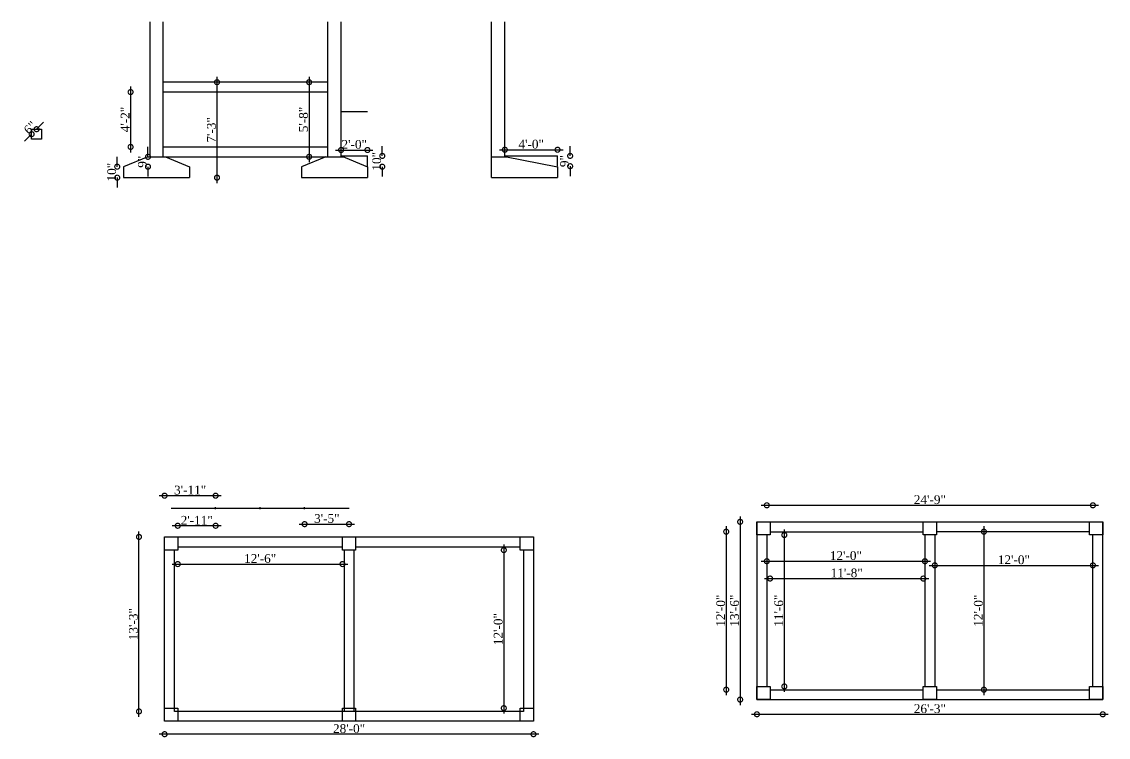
# Model space of a CAD drawing. Header units: inches. Extents: x 252 to 7097, y -1231 to 114.
# Drawn here: x 3833 to 4823, y -1064 to -412 of the extents above; entities that cross this region are included whole.
import ezdxf

# ---------------------------------------------------------------- set-up
doc = ezdxf.new("R2010")
doc.units = ezdxf.units.IN
doc.header["$LTSCALE"] = 5
doc.header["$MEASUREMENT"] = 0
doc.header["$PDMODE"] = 2
doc.linetypes.add('DASHED2', pattern=[0.375, 0.25, -0.125])
doc.layers.add('Dimention', color=7, linetype='Continuous', lineweight=5)
doc.layers.add('river', color=7, linetype='DASHED2', lineweight=25)
doc.styles.add('Times', font='times.ttf')
doc.dimstyles.new('D100', dxfattribs={"dimtxt": 8, "dimasz": 9, "dimexe": 5, "dimexo": 0, "dimgap": 1, "dimtad": 1, "dimdec": 0, "dimzin": 3, "dimdsep": 46, "dimlunit": 4, "dimtxsty": 'Times', "dimblk": 'DOTSMALL', "dimcen": 0.09, "dimdle": 5, "dimse1": 1, "dimse2": 1, "dimaunit": 1, "dimadec": 3, "dimazin": 0, "dimtfac": 1, "dimtdec": 0, "dimtix": 1, "dimtofl": 0, "dimtmove": 1, "dimatfit": 0, "dimfxl": 1, "dimtolj": 1, "dimtzin": 0, "dimarcsym": 0})

# ---------------------------------------------------------------- blocks, each defined once
blk = doc.blocks.new('_DotSmall')
at = {"layer": 'Dimention', "color": 0, "const_width": 0.5}
blk.add_lwpolyline([(-0.0625, 0, 1), (0.0625, 0, 1)], format="xyb", close=True, dxfattribs=at)
blk = doc.blocks.new('*D96')
at = {"layer": 'Defpoints', "color": 0, "linetype": 'Continuous', "ltscale": 20, "transparency": 16777216}
for p in [(3962.15, -476.25), (3932.47, -526.25), (3962.15, -526.25)]:
    blk.add_point(p, dxfattribs=at)
at = {"layer": 'river', "color": 0, "linetype": 'Continuous', "lineweight": -2, "ltscale": 20, "transparency": 16777216}
blk.add_line((3932.47, -471.25), (3932.47, -531.25), dxfattribs=at)
at = {"layer": 'river', "color": 0, "linetype": 'Continuous', "lineweight": -2, "ltscale": 20, "transparency": 16777216, "xscale": 9, "yscale": 9, "zscale": 9}
for p, rotation in [((3932.47, -476.25), 90), ((3932.47, -526.25), 270)]:
    blk.add_blockref('_DotSmall', p, dxfattribs=dict(at, rotation=rotation))
at = {"layer": 'river', "color": 0, "linetype": 'Continuous', "ltscale": 20, "transparency": 16777216, "insert": (3927.47, -501.25), "char_height": 8, "attachment_point": 5, "rotation": 90, "style": 'Times'}
blk.add_mtext('\\A1;4\'-2"', dxfattribs=at)
blk = doc.blocks.new('*D97')
at = {"layer": 'Defpoints', "color": 0, "linetype": 'Continuous', "ltscale": 20, "transparency": 16777216}
for p in [(3926.15, -544.25), (3920.28, -554.25), (3926.15, -554.25)]:
    blk.add_point(p, dxfattribs=at)
at = {"layer": 'river', "color": 0, "linetype": 'Continuous', "lineweight": -2, "ltscale": 20, "transparency": 16777216}
for p, q in [((3920.28, -544.25), (3920.28, -535.25)), ((3920.28, -554.25), (3920.28, -563.25))]:
    blk.add_line(p, q, dxfattribs=at)
at = {"layer": 'river', "color": 0, "linetype": 'Continuous', "lineweight": -2, "ltscale": 20, "transparency": 16777216, "xscale": 9, "yscale": 9, "zscale": 9}
for p, rotation in [((3920.28, -544.25), 270), ((3920.28, -554.25), 90)]:
    blk.add_blockref('_DotSmall', p, dxfattribs=dict(at, rotation=rotation))
at = {"layer": 'river', "color": 0, "linetype": 'Continuous', "ltscale": 20, "transparency": 16777216, "insert": (3915.22, -549.25), "char_height": 8, "attachment_point": 5, "rotation": 90, "style": 'Times'}
blk.add_mtext('\\A1;10"', dxfattribs=at)
blk = doc.blocks.new('*D98')
at = {"layer": 'Defpoints', "color": 0, "linetype": 'Continuous', "ltscale": 20, "transparency": 16777216}
for p in [(3926.15, -544.25), (3948.15, -535.25), (3948.3, -535.25)]:
    blk.add_point(p, dxfattribs=at)
at = {"layer": 'river', "color": 0, "linetype": 'Continuous', "lineweight": -2, "ltscale": 20, "transparency": 16777216}
for p, q in [((3948.3, -535.25), (3948.3, -526.25)), ((3948.3, -544.25), (3948.3, -553.25))]:
    blk.add_line(p, q, dxfattribs=at)
at = {"layer": 'river', "color": 0, "linetype": 'Continuous', "lineweight": -2, "ltscale": 20, "transparency": 16777216, "xscale": 9, "yscale": 9, "zscale": 9}
for p, rotation in [((3948.3, -535.25), 270), ((3948.3, -544.25), 90)]:
    blk.add_blockref('_DotSmall', p, dxfattribs=dict(at, rotation=rotation))
at = {"layer": 'river', "color": 0, "linetype": 'Continuous', "ltscale": 20, "transparency": 16777216, "insert": (3943.21, -539.75), "char_height": 8, "attachment_point": 5, "rotation": 90, "style": 'Times'}
blk.add_mtext('\\A1;9"', dxfattribs=at)
blk = doc.blocks.new('*D102')
at = {"layer": 'Defpoints', "color": 0, "linetype": 'Continuous', "ltscale": 20, "transparency": 16777216}
for p in [(4148.15, -534.43), (4148.15, -544.25), (4161.69, -534.43)]:
    blk.add_point(p, dxfattribs=at)
at = {"layer": 'river', "color": 0, "linetype": 'Continuous', "lineweight": -2, "ltscale": 20, "transparency": 16777216}
for p, q in [((4161.69, -534.43), (4161.69, -525.43)), ((4161.69, -544.25), (4161.69, -553.25))]:
    blk.add_line(p, q, dxfattribs=at)
at = {"layer": 'river', "color": 0, "linetype": 'Continuous', "lineweight": -2, "ltscale": 20, "transparency": 16777216, "xscale": 9, "yscale": 9, "zscale": 9}
for p, rotation in [((4161.69, -534.43), 270), ((4161.69, -544.25), 90)]:
    blk.add_blockref('_DotSmall', p, dxfattribs=dict(at, rotation=rotation))
at = {"layer": 'river', "color": 0, "linetype": 'Continuous', "ltscale": 20, "transparency": 16777216, "insert": (4156.63, -539.34), "char_height": 8, "attachment_point": 5, "rotation": 90, "style": 'Times'}
blk.add_mtext('\\A1;10"', dxfattribs=at)
blk = doc.blocks.new('*D103')
at = {"layer": 'Defpoints', "color": 0, "linetype": 'Continuous', "ltscale": 20, "transparency": 16777216}
for p in [(4148.15, -529.06), (4124.15, -534.43), (4148.15, -534.43)]:
    blk.add_point(p, dxfattribs=at)
at = {"layer": 'river', "color": 0, "linetype": 'Continuous', "lineweight": -2, "ltscale": 20, "transparency": 16777216}
blk.add_line((4119.15, -529.06), (4153.15, -529.06), dxfattribs=at)
at = {"layer": 'river', "color": 0, "linetype": 'Continuous', "lineweight": -2, "ltscale": 20, "transparency": 16777216, "xscale": 9, "yscale": 9, "zscale": 9, "rotation": 180}
blk.add_blockref('_DotSmall', (4124.15, -529.06), dxfattribs=at)
at = {"layer": 'river', "color": 0, "linetype": 'Continuous', "lineweight": -2, "ltscale": 20, "transparency": 16777216, "xscale": 9, "yscale": 9, "zscale": 9}
blk.add_blockref('_DotSmall', (4148.15, -529.06), dxfattribs=at)
at = {"layer": 'river', "color": 0, "linetype": 'Continuous', "ltscale": 20, "transparency": 16777216, "insert": (4136.15, -523.99), "char_height": 8, "attachment_point": 5, "style": 'Times'}
blk.add_mtext('\\A1;2\'-0"', dxfattribs=at)
blk = doc.blocks.new('*D104')
at = {"layer": 'Defpoints', "color": 0, "linetype": 'Continuous', "ltscale": 20, "transparency": 16777216}
for p in [(4321.3, -528.82), (4273.3, -534.43), (4321.3, -534.43)]:
    blk.add_point(p, dxfattribs=at)
at = {"layer": 'river', "color": 0, "linetype": 'Continuous', "lineweight": -2, "ltscale": 20, "transparency": 16777216}
blk.add_line((4268.3, -528.82), (4326.3, -528.82), dxfattribs=at)
at = {"layer": 'river', "color": 0, "linetype": 'Continuous', "lineweight": -2, "ltscale": 20, "transparency": 16777216, "xscale": 9, "yscale": 9, "zscale": 9, "rotation": 180}
blk.add_blockref('_DotSmall', (4273.3, -528.82), dxfattribs=at)
at = {"layer": 'river', "color": 0, "linetype": 'Continuous', "lineweight": -2, "ltscale": 20, "transparency": 16777216, "xscale": 9, "yscale": 9, "zscale": 9}
blk.add_blockref('_DotSmall', (4321.3, -528.82), dxfattribs=at)
at = {"layer": 'river', "color": 0, "linetype": 'Continuous', "ltscale": 20, "transparency": 16777216, "insert": (4297.3, -523.75), "char_height": 8, "attachment_point": 5, "style": 'Times'}
blk.add_mtext('\\A1;4\'-0"', dxfattribs=at)
blk = doc.blocks.new('*D105')
at = {"layer": 'Defpoints', "color": 0, "linetype": 'Continuous', "ltscale": 20, "transparency": 16777216}
for p in [(4321.3, -534.43), (4321.3, -543.83), (4332.79, -534.43)]:
    blk.add_point(p, dxfattribs=at)
at = {"layer": 'river', "color": 0, "linetype": 'Continuous', "lineweight": -2, "ltscale": 20, "transparency": 16777216}
for p, q in [((4332.79, -534.43), (4332.79, -525.43)), ((4332.79, -543.83), (4332.79, -552.83))]:
    blk.add_line(p, q, dxfattribs=at)
at = {"layer": 'river', "color": 0, "linetype": 'Continuous', "lineweight": -2, "ltscale": 20, "transparency": 16777216, "xscale": 9, "yscale": 9, "zscale": 9}
for p, rotation in [((4332.79, -534.43), 270), ((4332.79, -543.83), 90)]:
    blk.add_blockref('_DotSmall', p, dxfattribs=dict(at, rotation=rotation))
at = {"layer": 'river', "color": 0, "linetype": 'Continuous', "ltscale": 20, "transparency": 16777216, "insert": (4327.71, -539.13), "char_height": 8, "attachment_point": 5, "rotation": 90, "style": 'Times'}
blk.add_mtext('\\A1;9"', dxfattribs=at)
blk = doc.blocks.new('*D106')
at = {"layer": 'Defpoints', "color": 0, "linetype": 'Continuous', "ltscale": 20, "transparency": 16777216}
for p in [(4112.15, -467.25), (4095.08, -535.25), (4112.15, -535.25)]:
    blk.add_point(p, dxfattribs=at)
at = {"layer": 'river', "color": 0, "linetype": 'Continuous', "lineweight": -2, "ltscale": 20, "transparency": 16777216}
blk.add_line((4095.08, -462.25), (4095.08, -540.25), dxfattribs=at)
at = {"layer": 'river', "color": 0, "linetype": 'Continuous', "lineweight": -2, "ltscale": 20, "transparency": 16777216, "xscale": 9, "yscale": 9, "zscale": 9}
for p, rotation in [((4095.08, -467.25), 90), ((4095.08, -535.25), 270)]:
    blk.add_blockref('_DotSmall', p, dxfattribs=dict(at, rotation=rotation))
at = {"layer": 'river', "color": 0, "linetype": 'Continuous', "ltscale": 20, "transparency": 16777216, "insert": (4090.01, -501.25), "char_height": 8, "attachment_point": 5, "rotation": 90, "style": 'Times'}
blk.add_mtext('\\A1;5\'-8"', dxfattribs=at)
blk = doc.blocks.new('*D111')
at = {"layer": 'Defpoints', "color": 0, "linetype": 'Continuous', "ltscale": 20, "transparency": 16777216}
for p in [(3986.15, -467.25), (4011.17, -467.25), (3986.15, -554.25)]:
    blk.add_point(p, dxfattribs=at)
at = {"layer": 'river', "color": 0, "linetype": 'Continuous', "lineweight": -2, "ltscale": 20, "transparency": 16777216}
blk.add_line((4011.17, -559.25), (4011.17, -462.25), dxfattribs=at)
at = {"layer": 'river', "color": 0, "linetype": 'Continuous', "lineweight": -2, "ltscale": 20, "transparency": 16777216, "xscale": 9, "yscale": 9, "zscale": 9}
for p, rotation in [((4011.17, -467.25), 90), ((4011.17, -554.25), 270)]:
    blk.add_blockref('_DotSmall', p, dxfattribs=dict(at, rotation=rotation))
at = {"layer": 'river', "color": 0, "linetype": 'Continuous', "ltscale": 20, "transparency": 16777216, "insert": (4006.09, -510.75), "char_height": 8, "attachment_point": 5, "rotation": 90, "style": 'Times'}
blk.add_mtext('\\A1;7\'-3"', dxfattribs=at)
blk = doc.blocks.new('*D112')
at = {"layer": 'Defpoints', "color": 0, "linetype": 'Continuous', "ltscale": 20, "transparency": 16777216}
for p in [(3846.83, -510.11), (3846.83, -510.11), (3842.33, -514.61)]:
    blk.add_point(p, dxfattribs=at)
at = {"layer": 'river', "color": 0, "linetype": 'Continuous', "lineweight": -2, "ltscale": 20, "transparency": 16777216}
for p, q in [((3846.83, -510.11), (3853.2, -503.75)), ((3842.33, -514.61), (3835.97, -520.98))]:
    blk.add_line(p, q, dxfattribs=at)
at = {"layer": 'river', "color": 0, "linetype": 'Continuous', "lineweight": -2, "ltscale": 20, "transparency": 16777216, "xscale": 9, "yscale": 9, "zscale": 9}
for p, rotation in [((3842.33, -514.61), 45), ((3846.83, -510.11), 225)]:
    blk.add_blockref('_DotSmall', p, dxfattribs=dict(at, rotation=rotation))
at = {"layer": 'river', "color": 0, "linetype": 'Continuous', "ltscale": 20, "transparency": 16777216, "insert": (3841, -508.78), "char_height": 8, "attachment_point": 5, "rotation": 45, "style": 'Times'}
blk.add_mtext('\\A1;6"', dxfattribs=at)
blk = doc.blocks.new('*D113')
at = {"layer": 'Defpoints', "color": 0, "linetype": 'Continuous', "ltscale": 20, "transparency": 16777216}
for p in [(3940.11, -881.68), (3972.42, -881.68), (3972.42, -1040.68)]:
    blk.add_point(p, dxfattribs=at)
at = {"layer": 'river', "color": 0, "linetype": 'Continuous', "lineweight": -2, "ltscale": 20, "transparency": 16777216}
blk.add_line((3940.11, -1045.68), (3940.11, -876.68), dxfattribs=at)
at = {"layer": 'river', "color": 0, "linetype": 'Continuous', "lineweight": -2, "ltscale": 20, "transparency": 16777216, "xscale": 9, "yscale": 9, "zscale": 9}
for p, rotation in [((3940.11, -881.68), 90), ((3940.11, -1040.68), 270)]:
    blk.add_blockref('_DotSmall', p, dxfattribs=dict(at, rotation=rotation))
at = {"layer": 'river', "color": 0, "linetype": 'Continuous', "ltscale": 20, "transparency": 16777216, "insert": (3935.04, -961.18), "char_height": 8, "attachment_point": 5, "rotation": 90, "style": 'Times'}
blk.add_mtext('\\A1;13\'-3"', dxfattribs=at)
blk = doc.blocks.new('*D114')
at = {"layer": 'Defpoints', "color": 0, "linetype": 'Continuous', "ltscale": 20, "transparency": 16777216}
for p in [(3963.42, -1049.68), (4299.42, -1049.68), (3963.42, -1061.44)]:
    blk.add_point(p, dxfattribs=at)
at = {"layer": 'river', "color": 0, "linetype": 'Continuous', "lineweight": -2, "ltscale": 20, "transparency": 16777216}
blk.add_line((4304.42, -1061.44), (3958.42, -1061.44), dxfattribs=at)
at = {"layer": 'river', "color": 0, "linetype": 'Continuous', "lineweight": -2, "ltscale": 20, "transparency": 16777216, "xscale": 9, "yscale": 9, "zscale": 9, "rotation": 180}
blk.add_blockref('_DotSmall', (3963.42, -1061.44), dxfattribs=at)
at = {"layer": 'river', "color": 0, "linetype": 'Continuous', "lineweight": -2, "ltscale": 20, "transparency": 16777216, "xscale": 9, "yscale": 9, "zscale": 9}
blk.add_blockref('_DotSmall', (4299.42, -1061.44), dxfattribs=at)
at = {"layer": 'river', "color": 0, "linetype": 'Continuous', "ltscale": 20, "transparency": 16777216, "insert": (4131.42, -1056.37), "char_height": 8, "attachment_point": 5, "style": 'Times'}
blk.add_mtext('\\A1;28\'-0"', dxfattribs=at)
blk = doc.blocks.new('*D115')
at = {"layer": 'Defpoints', "color": 0, "linetype": 'Continuous', "ltscale": 20, "transparency": 16777216}
for p in [(3975.42, -890.68), (4125.42, -890.68), (4125.42, -906.42)]:
    blk.add_point(p, dxfattribs=at)
at = {"layer": 'river', "color": 0, "linetype": 'Continuous', "lineweight": -2, "ltscale": 20, "transparency": 16777216}
blk.add_line((3970.42, -906.42), (4130.42, -906.42), dxfattribs=at)
at = {"layer": 'river', "color": 0, "linetype": 'Continuous', "lineweight": -2, "ltscale": 20, "transparency": 16777216, "xscale": 9, "yscale": 9, "zscale": 9, "rotation": 180}
blk.add_blockref('_DotSmall', (3975.42, -906.42), dxfattribs=at)
at = {"layer": 'river', "color": 0, "linetype": 'Continuous', "lineweight": -2, "ltscale": 20, "transparency": 16777216, "xscale": 9, "yscale": 9, "zscale": 9}
blk.add_blockref('_DotSmall', (4125.42, -906.42), dxfattribs=at)
at = {"layer": 'river', "color": 0, "linetype": 'Continuous', "ltscale": 20, "transparency": 16777216, "insert": (4050.42, -901.35), "char_height": 8, "attachment_point": 5, "style": 'Times'}
blk.add_mtext('\\A1;12\'-6"', dxfattribs=at)
blk = doc.blocks.new('*D116')
at = {"layer": 'Defpoints', "color": 0, "linetype": 'Continuous', "ltscale": 20, "transparency": 16777216}
for p in [(4290.42, -893.68), (4272.37, -1037.68), (4290.42, -1037.68)]:
    blk.add_point(p, dxfattribs=at)
at = {"layer": 'river', "color": 0, "linetype": 'Continuous', "lineweight": -2, "ltscale": 20, "transparency": 16777216}
blk.add_line((4272.37, -888.68), (4272.37, -1042.68), dxfattribs=at)
at = {"layer": 'river', "color": 0, "linetype": 'Continuous', "lineweight": -2, "ltscale": 20, "transparency": 16777216, "xscale": 9, "yscale": 9, "zscale": 9}
for p, rotation in [((4272.37, -893.68), 90), ((4272.37, -1037.68), 270)]:
    blk.add_blockref('_DotSmall', p, dxfattribs=dict(at, rotation=rotation))
at = {"layer": 'river', "color": 0, "linetype": 'Continuous', "ltscale": 20, "transparency": 16777216, "insert": (4267.3, -965.68), "char_height": 8, "attachment_point": 5, "rotation": 90, "style": 'Times'}
blk.add_mtext('\\A1;12\'-0"', dxfattribs=at)
blk = doc.blocks.new('*D117')
at = {"layer": 'Defpoints', "color": 0, "linetype": 'Continuous', "ltscale": 20, "transparency": 16777216}
for p in [(3963.42, -844.09), (4009.92, -855.48), (3963.42, -881.68)]:
    blk.add_point(p, dxfattribs=at)
at = {"layer": 'river', "color": 0, "linetype": 'Continuous', "lineweight": -2, "ltscale": 20, "transparency": 16777216}
blk.add_line((4014.92, -844.09), (3958.42, -844.09), dxfattribs=at)
at = {"layer": 'river', "color": 0, "linetype": 'Continuous', "lineweight": -2, "ltscale": 20, "transparency": 16777216, "xscale": 9, "yscale": 9, "zscale": 9, "rotation": 180}
blk.add_blockref('_DotSmall', (3963.42, -844.09), dxfattribs=at)
at = {"layer": 'river', "color": 0, "linetype": 'Continuous', "lineweight": -2, "ltscale": 20, "transparency": 16777216, "xscale": 9, "yscale": 9, "zscale": 9}
blk.add_blockref('_DotSmall', (4009.92, -844.09), dxfattribs=at)
at = {"layer": 'river', "color": 0, "linetype": 'Continuous', "ltscale": 20, "transparency": 16777216, "insert": (3986.67, -839.02), "char_height": 8, "attachment_point": 5, "style": 'Times'}
blk.add_mtext('\\A1;3\'-11"', dxfattribs=at)
blk = doc.blocks.new('*D118')
at = {"layer": 'Defpoints', "color": 0, "linetype": 'Continuous', "ltscale": 20, "transparency": 16777216}
for p in [(3975.42, -855.48), (4009.92, -855.48), (3975.42, -871.5)]:
    blk.add_point(p, dxfattribs=at)
at = {"layer": 'river', "color": 0, "linetype": 'Continuous', "lineweight": -2, "ltscale": 20, "transparency": 16777216}
blk.add_line((4014.92, -871.5), (3970.42, -871.5), dxfattribs=at)
at = {"layer": 'river', "color": 0, "linetype": 'Continuous', "lineweight": -2, "ltscale": 20, "transparency": 16777216, "xscale": 9, "yscale": 9, "zscale": 9, "rotation": 180}
blk.add_blockref('_DotSmall', (3975.42, -871.5), dxfattribs=at)
at = {"layer": 'river', "color": 0, "linetype": 'Continuous', "lineweight": -2, "ltscale": 20, "transparency": 16777216, "xscale": 9, "yscale": 9, "zscale": 9}
blk.add_blockref('_DotSmall', (4009.92, -871.5), dxfattribs=at)
at = {"layer": 'river', "color": 0, "linetype": 'Continuous', "ltscale": 20, "transparency": 16777216, "insert": (3992.67, -866.5), "char_height": 8, "attachment_point": 5, "style": 'Times'}
blk.add_mtext('\\A1;2\'-11"', dxfattribs=at)
blk = doc.blocks.new('*D119')
at = {"layer": 'Defpoints', "color": 0, "linetype": 'Continuous', "ltscale": 20, "transparency": 16777216}
for p in [(4090.92, -855.48), (4131.42, -855.48), (4131.42, -870.01)]:
    blk.add_point(p, dxfattribs=at)
at = {"layer": 'river', "color": 0, "linetype": 'Continuous', "lineweight": -2, "ltscale": 20, "transparency": 16777216}
blk.add_line((4085.92, -870.01), (4136.42, -870.01), dxfattribs=at)
at = {"layer": 'river', "color": 0, "linetype": 'Continuous', "lineweight": -2, "ltscale": 20, "transparency": 16777216, "xscale": 9, "yscale": 9, "zscale": 9, "rotation": 180}
blk.add_blockref('_DotSmall', (4090.92, -870.01), dxfattribs=at)
at = {"layer": 'river', "color": 0, "linetype": 'Continuous', "lineweight": -2, "ltscale": 20, "transparency": 16777216, "xscale": 9, "yscale": 9, "zscale": 9}
blk.add_blockref('_DotSmall', (4131.42, -870.01), dxfattribs=at)
at = {"layer": 'river', "color": 0, "linetype": 'Continuous', "ltscale": 20, "transparency": 16777216, "insert": (4111.17, -864.94), "char_height": 8, "attachment_point": 5, "style": 'Times'}
blk.add_mtext('\\A1;3\'-5"', dxfattribs=at)
blk = doc.blocks.new('*D120')
at = {"layer": 'Defpoints', "color": 0, "linetype": 'Continuous', "ltscale": 20, "transparency": 16777216}
for p in [(4666.39, -876.9), (4666.39, -1020.9), (4709.63, -1020.9)]:
    blk.add_point(p, dxfattribs=at)
at = {"layer": 'river', "color": 0, "linetype": 'Continuous', "lineweight": -2, "ltscale": 20, "transparency": 16777216}
blk.add_line((4709.63, -871.9), (4709.63, -1025.9), dxfattribs=at)
at = {"layer": 'river', "color": 0, "linetype": 'Continuous', "lineweight": -2, "ltscale": 20, "transparency": 16777216, "xscale": 9, "yscale": 9, "zscale": 9}
for p, rotation in [((4709.63, -876.9), 90), ((4709.63, -1020.9), 270)]:
    blk.add_blockref('_DotSmall', p, dxfattribs=dict(at, rotation=rotation))
at = {"layer": 'river', "color": 0, "linetype": 'Continuous', "ltscale": 20, "transparency": 16777216, "insert": (4704.56, -948.9), "char_height": 8, "attachment_point": 5, "rotation": 90, "style": 'Times'}
blk.add_mtext('\\A1;12\'-0"', dxfattribs=at)
blk = doc.blocks.new('*D121')
at = {"layer": 'Defpoints', "color": 0, "linetype": 'Continuous', "ltscale": 20, "transparency": 16777216}
for p in [(4511.89, -879.9), (4655.89, -879.9), (4655.89, -903.81)]:
    blk.add_point(p, dxfattribs=at)
at = {"layer": 'river', "color": 0, "linetype": 'Continuous', "lineweight": -2, "ltscale": 20, "transparency": 16777216}
blk.add_line((4506.89, -903.81), (4660.89, -903.81), dxfattribs=at)
at = {"layer": 'river', "color": 0, "linetype": 'Continuous', "lineweight": -2, "ltscale": 20, "transparency": 16777216, "xscale": 9, "yscale": 9, "zscale": 9, "rotation": 180}
blk.add_blockref('_DotSmall', (4511.89, -903.81), dxfattribs=at)
at = {"layer": 'river', "color": 0, "linetype": 'Continuous', "lineweight": -2, "ltscale": 20, "transparency": 16777216, "xscale": 9, "yscale": 9, "zscale": 9}
blk.add_blockref('_DotSmall', (4655.89, -903.81), dxfattribs=at)
at = {"layer": 'river', "color": 0, "linetype": 'Continuous', "ltscale": 20, "transparency": 16777216, "insert": (4583.89, -898.74), "char_height": 8, "attachment_point": 5, "style": 'Times'}
blk.add_mtext('\\A1;12\'-0"', dxfattribs=at)
blk = doc.blocks.new('*D122')
at = {"layer": 'Defpoints', "color": 0, "linetype": 'Continuous', "ltscale": 20, "transparency": 16777216}
for p in [(4664.89, -879.9), (4808.89, -879.9), (4808.89, -907.61)]:
    blk.add_point(p, dxfattribs=at)
at = {"layer": 'river', "color": 0, "linetype": 'Continuous', "lineweight": -2, "ltscale": 20, "transparency": 16777216}
blk.add_line((4659.89, -907.61), (4813.89, -907.61), dxfattribs=at)
at = {"layer": 'river', "color": 0, "linetype": 'Continuous', "lineweight": -2, "ltscale": 20, "transparency": 16777216, "xscale": 9, "yscale": 9, "zscale": 9, "rotation": 180}
blk.add_blockref('_DotSmall', (4664.89, -907.61), dxfattribs=at)
at = {"layer": 'river', "color": 0, "linetype": 'Continuous', "lineweight": -2, "ltscale": 20, "transparency": 16777216, "xscale": 9, "yscale": 9, "zscale": 9}
blk.add_blockref('_DotSmall', (4808.89, -907.61), dxfattribs=at)
at = {"layer": 'river', "color": 0, "linetype": 'Continuous', "ltscale": 20, "transparency": 16777216, "insert": (4736.89, -902.54), "char_height": 8, "attachment_point": 5, "style": 'Times'}
blk.add_mtext('\\A1;12\'-0"', dxfattribs=at)
blk = doc.blocks.new('*D123')
at = {"layer": 'Defpoints', "color": 0, "linetype": 'Continuous', "ltscale": 20, "transparency": 16777216}
for p in [(4514.89, -876.9), (4654.39, -876.9), (4654.39, -919.6)]:
    blk.add_point(p, dxfattribs=at)
at = {"layer": 'river', "color": 0, "linetype": 'Continuous', "lineweight": -2, "ltscale": 20, "transparency": 16777216}
blk.add_line((4509.89, -919.6), (4659.39, -919.6), dxfattribs=at)
at = {"layer": 'river', "color": 0, "linetype": 'Continuous', "lineweight": -2, "ltscale": 20, "transparency": 16777216, "xscale": 9, "yscale": 9, "zscale": 9, "rotation": 180}
blk.add_blockref('_DotSmall', (4514.89, -919.6), dxfattribs=at)
at = {"layer": 'river', "color": 0, "linetype": 'Continuous', "lineweight": -2, "ltscale": 20, "transparency": 16777216, "xscale": 9, "yscale": 9, "zscale": 9}
blk.add_blockref('_DotSmall', (4654.39, -919.6), dxfattribs=at)
at = {"layer": 'river', "color": 0, "linetype": 'Continuous', "ltscale": 20, "transparency": 16777216, "insert": (4584.64, -914.54), "char_height": 8, "attachment_point": 5, "style": 'Times'}
blk.add_mtext('\\A1;11\'-8"', dxfattribs=at)
blk = doc.blocks.new('*D124')
at = {"layer": 'Defpoints', "color": 0, "linetype": 'Continuous', "ltscale": 20, "transparency": 16777216}
for p in [(4511.89, -879.9), (4511.89, -1017.9), (4527.85, -1017.9)]:
    blk.add_point(p, dxfattribs=at)
at = {"layer": 'river', "color": 0, "linetype": 'Continuous', "lineweight": -2, "ltscale": 20, "transparency": 16777216}
blk.add_line((4527.85, -874.9), (4527.85, -1022.9), dxfattribs=at)
at = {"layer": 'river', "color": 0, "linetype": 'Continuous', "lineweight": -2, "ltscale": 20, "transparency": 16777216, "xscale": 9, "yscale": 9, "zscale": 9}
for p, rotation in [((4527.85, -879.9), 90), ((4527.85, -1017.9), 270)]:
    blk.add_blockref('_DotSmall', p, dxfattribs=dict(at, rotation=rotation))
at = {"layer": 'river', "color": 0, "linetype": 'Continuous', "ltscale": 20, "transparency": 16777216, "insert": (4522.78, -948.9), "char_height": 8, "attachment_point": 5, "rotation": 90, "style": 'Times'}
blk.add_mtext('\\A1;11\'-6"', dxfattribs=at)
blk = doc.blocks.new('*D125')
at = {"layer": 'Defpoints', "color": 0, "linetype": 'Continuous', "ltscale": 20, "transparency": 16777216}
for p in [(4502.89, -867.9), (4487.62, -1029.9), (4502.89, -1029.9)]:
    blk.add_point(p, dxfattribs=at)
at = {"layer": 'river', "color": 0, "linetype": 'Continuous', "lineweight": -2, "ltscale": 20, "transparency": 16777216}
blk.add_line((4487.62, -862.9), (4487.62, -1034.9), dxfattribs=at)
at = {"layer": 'river', "color": 0, "linetype": 'Continuous', "lineweight": -2, "ltscale": 20, "transparency": 16777216, "xscale": 9, "yscale": 9, "zscale": 9}
for p, rotation in [((4487.62, -867.9), 90), ((4487.62, -1029.9), 270)]:
    blk.add_blockref('_DotSmall', p, dxfattribs=dict(at, rotation=rotation))
at = {"layer": 'river', "color": 0, "linetype": 'Continuous', "ltscale": 20, "transparency": 16777216, "insert": (4482.55, -948.9), "char_height": 8, "attachment_point": 5, "rotation": 90, "style": 'Times'}
blk.add_mtext('\\A1;13\'-6"', dxfattribs=at)
blk = doc.blocks.new('*D126')
at = {"layer": 'Defpoints', "color": 0, "linetype": 'Continuous', "ltscale": 20, "transparency": 16777216}
for p in [(4502.89, -1029.9), (4817.89, -1029.9), (4817.89, -1043.29)]:
    blk.add_point(p, dxfattribs=at)
at = {"layer": 'river', "color": 0, "linetype": 'Continuous', "lineweight": -2, "ltscale": 20, "transparency": 16777216}
blk.add_line((4497.89, -1043.29), (4822.89, -1043.29), dxfattribs=at)
at = {"layer": 'river', "color": 0, "linetype": 'Continuous', "lineweight": -2, "ltscale": 20, "transparency": 16777216, "xscale": 9, "yscale": 9, "zscale": 9, "rotation": 180}
blk.add_blockref('_DotSmall', (4502.89, -1043.29), dxfattribs=at)
at = {"layer": 'river', "color": 0, "linetype": 'Continuous', "lineweight": -2, "ltscale": 20, "transparency": 16777216, "xscale": 9, "yscale": 9, "zscale": 9}
blk.add_blockref('_DotSmall', (4817.89, -1043.29), dxfattribs=at)
at = {"layer": 'river', "color": 0, "linetype": 'Continuous', "ltscale": 20, "transparency": 16777216, "insert": (4660.39, -1038.22), "char_height": 8, "attachment_point": 5, "style": 'Times'}
blk.add_mtext('\\A1;26\'-3"', dxfattribs=at)
blk = doc.blocks.new('*D139')
at = {"layer": 'Defpoints', "color": 0, "linetype": 'Continuous', "ltscale": 20, "transparency": 16777216}
for p in [(4808.89, -852.85), (4511.89, -1017.9), (4808.89, -1017.9)]:
    blk.add_point(p, dxfattribs=at)
at = {"layer": 'river', "color": 0, "linetype": 'Continuous', "lineweight": -2, "ltscale": 20, "transparency": 16777216}
blk.add_line((4506.89, -852.85), (4813.89, -852.85), dxfattribs=at)
at = {"layer": 'river', "color": 0, "linetype": 'Continuous', "lineweight": -2, "ltscale": 20, "transparency": 16777216, "xscale": 9, "yscale": 9, "zscale": 9, "rotation": 180}
blk.add_blockref('_DotSmall', (4511.89, -852.85), dxfattribs=at)
at = {"layer": 'river', "color": 0, "linetype": 'Continuous', "lineweight": -2, "ltscale": 20, "transparency": 16777216, "xscale": 9, "yscale": 9, "zscale": 9}
blk.add_blockref('_DotSmall', (4808.89, -852.85), dxfattribs=at)
at = {"layer": 'river', "color": 0, "linetype": 'Continuous', "ltscale": 20, "transparency": 16777216, "insert": (4660.39, -847.77), "char_height": 8, "attachment_point": 5, "style": 'Times'}
blk.add_mtext('\\A1;24\'-9"', dxfattribs=at)
blk = doc.blocks.new('*D140')
at = {"layer": 'Defpoints', "color": 0, "linetype": 'Continuous', "ltscale": 20, "transparency": 16777216}
for p in [(4514.89, -876.9), (4474.94, -1020.9), (4514.89, -1020.9)]:
    blk.add_point(p, dxfattribs=at)
at = {"layer": 'river', "color": 0, "linetype": 'Continuous', "lineweight": -2, "ltscale": 20, "transparency": 16777216}
blk.add_line((4474.94, -871.9), (4474.94, -1025.9), dxfattribs=at)
at = {"layer": 'river', "color": 0, "linetype": 'Continuous', "lineweight": -2, "ltscale": 20, "transparency": 16777216, "xscale": 9, "yscale": 9, "zscale": 9}
for p, rotation in [((4474.94, -876.9), 90), ((4474.94, -1020.9), 270)]:
    blk.add_blockref('_DotSmall', p, dxfattribs=dict(at, rotation=rotation))
at = {"layer": 'river', "color": 0, "linetype": 'Continuous', "ltscale": 20, "transparency": 16777216, "insert": (4469.88, -948.9), "char_height": 8, "attachment_point": 5, "rotation": 90, "style": 'Times'}
blk.add_mtext('\\A1;12\'-0"', dxfattribs=at)

msp = doc.modelspace()

# ---------------------------------------------------------------- linework, layer by layer
at = {"layer": 'river', "color": 1, "linetype": 'Continuous', "ltscale": 20}
for p, q in [((3950.15, -535.25), (3950.15, -412.14)), ((3962.15, -535.25), (3962.15, -412.14)), ((4112.15, -535.25), (4112.15, -412.14)), ((4124.15, -535.25), (4124.15, -412.14)), ((4261.3, -554.25), (4261.3, -412.14)), ((4273.3, -535.25), (4273.3, -412.14)), ((4112.15, -467.25), (3962.15, -467.25)), ((4112.15, -476.25), (3962.15, -476.25)), ((4148.15, -494.25), (4124.15, -494.25)), ((3962.15, -526.25), (4112.15, -526.25)), ((3948.15, -535.25), (3926.15, -544.25)), ((3926.15, -544.25), (3926.15, -554.25)), ((3948.15, -535.25), (3964.15, -535.25)), ((3962.15, -535.25), (4112.15, -535.25)), ((3964.15, -535.25), (3986.15, -544.25)), ((3986.15, -544.25), (3986.15, -554.25)), ((4110.15, -535.25), (4088.15, -544.25)), ((4088.15, -544.25), (4088.15, -554.25)), ((4110.15, -535.25), (4126.15, -535.25)), ((4124.15, -534.43), (4148.15, -544.25)), ((4124.15, -534.43), (4148.15, -534.43)), ((4148.15, -544.25), (4148.15, -534.43)), ((4148.15, -544.25), (4148.15, -554.25)), ((4261.3, -535.25), (4275.3, -535.25)), ((4273.3, -534.43), (4321.3, -534.43)), ((4273.3, -534.86), (4321.3, -544.25)), ((4321.3, -543.83), (4321.3, -534.43)), ((4321.3, -544.25), (4321.3, -554.25)), ((3926.15, -554.25), (3986.15, -554.25)), ((4088.15, -554.25), (4148.15, -554.25)), ((4261.3, -554.25), (4321.3, -554.25)), ((3969.42, -855.48), (4131.42, -855.48)), ((4090.92, -855.48), (4131.42, -855.48)), ((3963.42, -881.68), (4299.42, -881.68)), ((3963.42, -1049.68), (3963.42, -881.68)), ((4299.42, -881.68), (4299.42, -1049.68)), ((3972.42, -1040.68), (3972.42, -893.68)), ((3975.42, -890.68), (4125.42, -890.68)), ((4126.92, -893.68), (4126.92, -1040.68)), ((4135.92, -893.68), (4135.92, -1040.68)), ((4137.42, -890.68), (4287.42, -890.68)), ((4290.42, -893.68), (4290.42, -1040.68)), ((4290.42, -1040.68), (3972.42, -1040.68)), ((4299.42, -1049.68), (3963.42, -1049.68))]:
    msp.add_line(p, q, dxfattribs=at)
at = {"layer": 'river', "color": 85, "linetype": 'Continuous', "ltscale": 20, "true_color": 0x58ba48}
for p, q in [((4502.89, -867.9), (4817.89, -867.9)), ((4502.89, -867.9), (4502.89, -1029.9)), ((4817.89, -1029.9), (4817.89, -867.9)), ((4511.89, -879.9), (4511.89, -1017.9)), ((4514.89, -876.9), (4654.39, -876.9)), ((4655.89, -879.9), (4655.89, -1017.9)), ((4664.89, -879.9), (4664.89, -1017.9)), ((4805.89, -876.9), (4666.39, -876.9)), ((4808.89, -1017.9), (4808.89, -879.9)), ((4514.89, -1020.9), (4654.39, -1020.9)), ((4666.39, -1020.9), (4805.89, -1020.9)), ((4502.89, -1029.9), (4817.89, -1029.9))]:
    msp.add_line(p, q, dxfattribs=at)
at = {"layer": 'river', "color": 1, "linetype": 'Continuous', "ltscale": 20}
for points in [[(3842.33, -510.11), (3851.33, -510.11), (3851.33, -519.11), (3842.33, -519.11)], [(3963.42, -881.68), (3975.42, -881.68), (3975.42, -893.68), (3963.42, -893.68)], [(4125.42, -881.68), (4137.42, -881.68), (4137.42, -893.68), (4125.42, -893.68)], [(4287.42, -881.68), (4299.42, -881.68), (4299.42, -893.68), (4287.42, -893.68)], [(3963.42, -1037.68), (3975.42, -1037.68), (3975.42, -1049.68), (3963.42, -1049.68)], [(4125.42, -1037.68), (4137.42, -1037.68), (4137.42, -1049.68), (4125.42, -1049.68)], [(4287.42, -1037.68), (4299.42, -1037.68), (4299.42, -1049.68), (4287.42, -1049.68)]]:
    msp.add_lwpolyline(points, close=True, dxfattribs=at)
at = {"layer": 'river', "color": 85, "linetype": 'Continuous', "ltscale": 20, "true_color": 0x58ba48}
for points in [[(4502.89, -867.9), (4514.89, -867.9), (4514.89, -879.9), (4502.89, -879.9)], [(4654.39, -867.9), (4666.39, -867.9), (4666.39, -879.9), (4654.39, -879.9)], [(4805.89, -867.9), (4817.89, -867.9), (4817.89, -879.9), (4805.89, -879.9)], [(4502.89, -1017.9), (4514.89, -1017.9), (4514.89, -1029.9), (4502.89, -1029.9)], [(4654.39, -1017.9), (4666.39, -1017.9), (4666.39, -1029.9), (4654.39, -1029.9)], [(4805.89, -1017.9), (4817.89, -1017.9), (4817.89, -1029.9), (4805.89, -1029.9)]]:
    msp.add_lwpolyline(points, close=True, dxfattribs=at)
at = {"layer": 'river', "color": 1, "linetype": 'Continuous'}
for p in [(4009.92, -855.48), (4050.42, -855.48), (4090.92, -855.48)]:
    msp.add_point(p, dxfattribs=at)

# ---------------------------------------------------------------- dimensions: what is measured, and where the dimension line sits
at = {"layer": 'river', "color": 1, "linetype": 'Continuous', "ltscale": 20}
for base, p1, p2, picture, middle in [((4011.17, -467.25), (3986.15, -554.25), (3986.15, -467.25), '*D111', (4006.09, -510.75)), ((4095.08, -535.25), (4112.15, -467.25), (4112.15, -535.25), '*D106', (4090.01, -501.25)), ((3932.47, -526.25), (3962.15, -476.25), (3962.15, -526.25), '*D96', (3927.47, -501.25)), ((3948.3, -535.25), (3926.15, -544.25), (3948.15, -535.25), '*D98', (3943.21, -539.75)), ((4161.69, -534.43), (4148.15, -544.25), (4148.15, -534.43), '*D102', (4156.63, -539.34)), ((4332.79, -534.43), (4321.3, -543.83), (4321.3, -534.43), '*D105', (4327.71, -539.13)), ((3920.28, -554.25), (3926.15, -544.25), (3926.15, -554.25), '*D97', (3915.22, -549.25)), ((3940.11, -881.68), (3972.42, -1040.68), (3972.42, -881.68), '*D113', (3935.04, -961.18)), ((4474.94, -1020.9), (4514.89, -876.9), (4514.89, -1020.9), '*D140', (4469.88, -948.9)), ((4272.37, -1037.68), (4290.42, -893.68), (4290.42, -1037.68), '*D116', (4267.3, -965.68))]:
    dim = msp.add_linear_dim(base=base, p1=p1, p2=p2, angle=90, dimstyle='D100', dxfattribs=at)
    dim.commit()
    dim.dimension.update_dxf_attribs({"geometry": picture, "text_midpoint": middle})
dim = msp.add_aligned_dim(p1=(3842.33, -514.61), p2=(3846.83, -510.11), distance=0, dimstyle='D100', dxfattribs=at)
dim.commit()
dim.dimension.update_dxf_attribs({"geometry": '*D112', "text_midpoint": (3841, -508.78)})
for base, p1, p2, picture, middle in [((4148.15, -529.06), (4124.15, -534.43), (4148.15, -534.43), '*D103', (4136.15, -523.99)), ((4321.3, -528.82), (4273.3, -534.43), (4321.3, -534.43), '*D104', (4297.3, -523.75)), ((3963.42175911, -844.09229639), (4009.92175911, -855.48248172), (3963.42175911, -881.68336327), '*D117', (3986.67175911, -839.02308226)), ((4808.89, -852.85), (4511.89, -1017.9), (4808.89, -1017.9), '*D139', (4660.39, -847.77)), ((3975.42175911, -871.50110146), (4009.92175911, -855.48248172), (3975.42175911, -855.48248172), '*D118', (3992.67175911, -866.50110146)), ((4131.42175911, -870.01356212), (4090.92175911, -855.48248172), (4131.42175911, -855.48248172), '*D119', (4111.17175911, -864.94434799)), ((4125.42, -906.42), (3975.42, -890.68), (4125.42, -890.68), '*D115', (4050.42, -901.35)), ((3963.42, -1061.44), (4299.42, -1049.68), (3963.42, -1049.68), '*D114', (4131.42, -1056.37))]:
    dim = msp.add_linear_dim(base=base, p1=p1, p2=p2, dimstyle='D100', dxfattribs=at)
    dim.commit()
    dim.dimension.update_dxf_attribs({"geometry": picture, "text_midpoint": middle})
at = {"layer": 'river', "color": 85, "linetype": 'Continuous', "ltscale": 20, "true_color": 0x58ba48}
for base, p1, p2, picture, middle in [((4487.62, -1029.9), (4502.89, -867.9), (4502.89, -1029.9), '*D125', (4482.55, -948.9)), ((4527.85, -1017.9), (4511.89, -879.9), (4511.89, -1017.9), '*D124', (4522.78, -948.9)), ((4709.63, -1020.9), (4666.39, -876.9), (4666.39, -1020.9), '*D120', (4704.56, -948.9))]:
    dim = msp.add_linear_dim(base=base, p1=p1, p2=p2, angle=90, dimstyle='D100', dxfattribs=at)
    dim.commit()
    dim.dimension.update_dxf_attribs({"geometry": picture, "text_midpoint": middle})
for base, p1, p2, picture, middle in [((4655.89, -903.81), (4511.89, -879.9), (4655.89, -879.9), '*D121', (4583.89, -898.74)), ((4654.38755895, -919.60491898), (4514.88755895, -876.90265755), (4654.38755895, -876.90265755), '*D123', (4584.63755895, -914.53570485)), ((4808.89, -907.61), (4664.89, -879.9), (4808.89, -879.9), '*D122', (4736.89, -902.54)), ((4817.89, -1043.29), (4502.89, -1029.9), (4817.89, -1029.9), '*D126', (4660.39, -1038.22))]:
    dim = msp.add_linear_dim(base=base, p1=p1, p2=p2, dimstyle='D100', dxfattribs=at)
    dim.commit()
    dim.dimension.update_dxf_attribs({"geometry": picture, "text_midpoint": middle})

doc.saveas('drawing.dxf')
